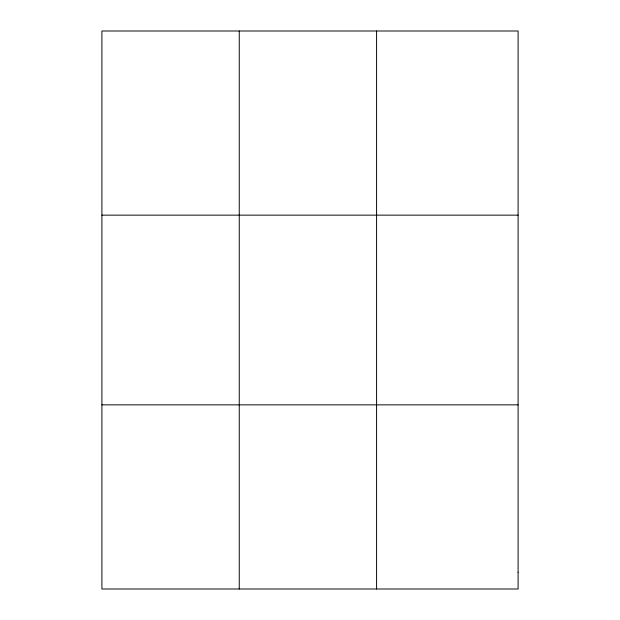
<?xml version="1.0" encoding="UTF-8"?>
<svg xmlns="http://www.w3.org/2000/svg" width="620" height="620" viewBox="0 0 620 620"><rect width="100%" height="100%" fill="white"/><g stroke="black" fill="none" stroke-linecap="round" stroke-linejoin="round"><path stroke-width="0.93" d="M239.25 31L239.25 589M376.588 31L376.588 589M101.905 215.14L518.095 215.14M101.905 404.86L518.095 404.86M518.095 572.26L518.095 589L101.905 589L101.905 31L518.095 31L518.095 572.26"/></g></svg>
